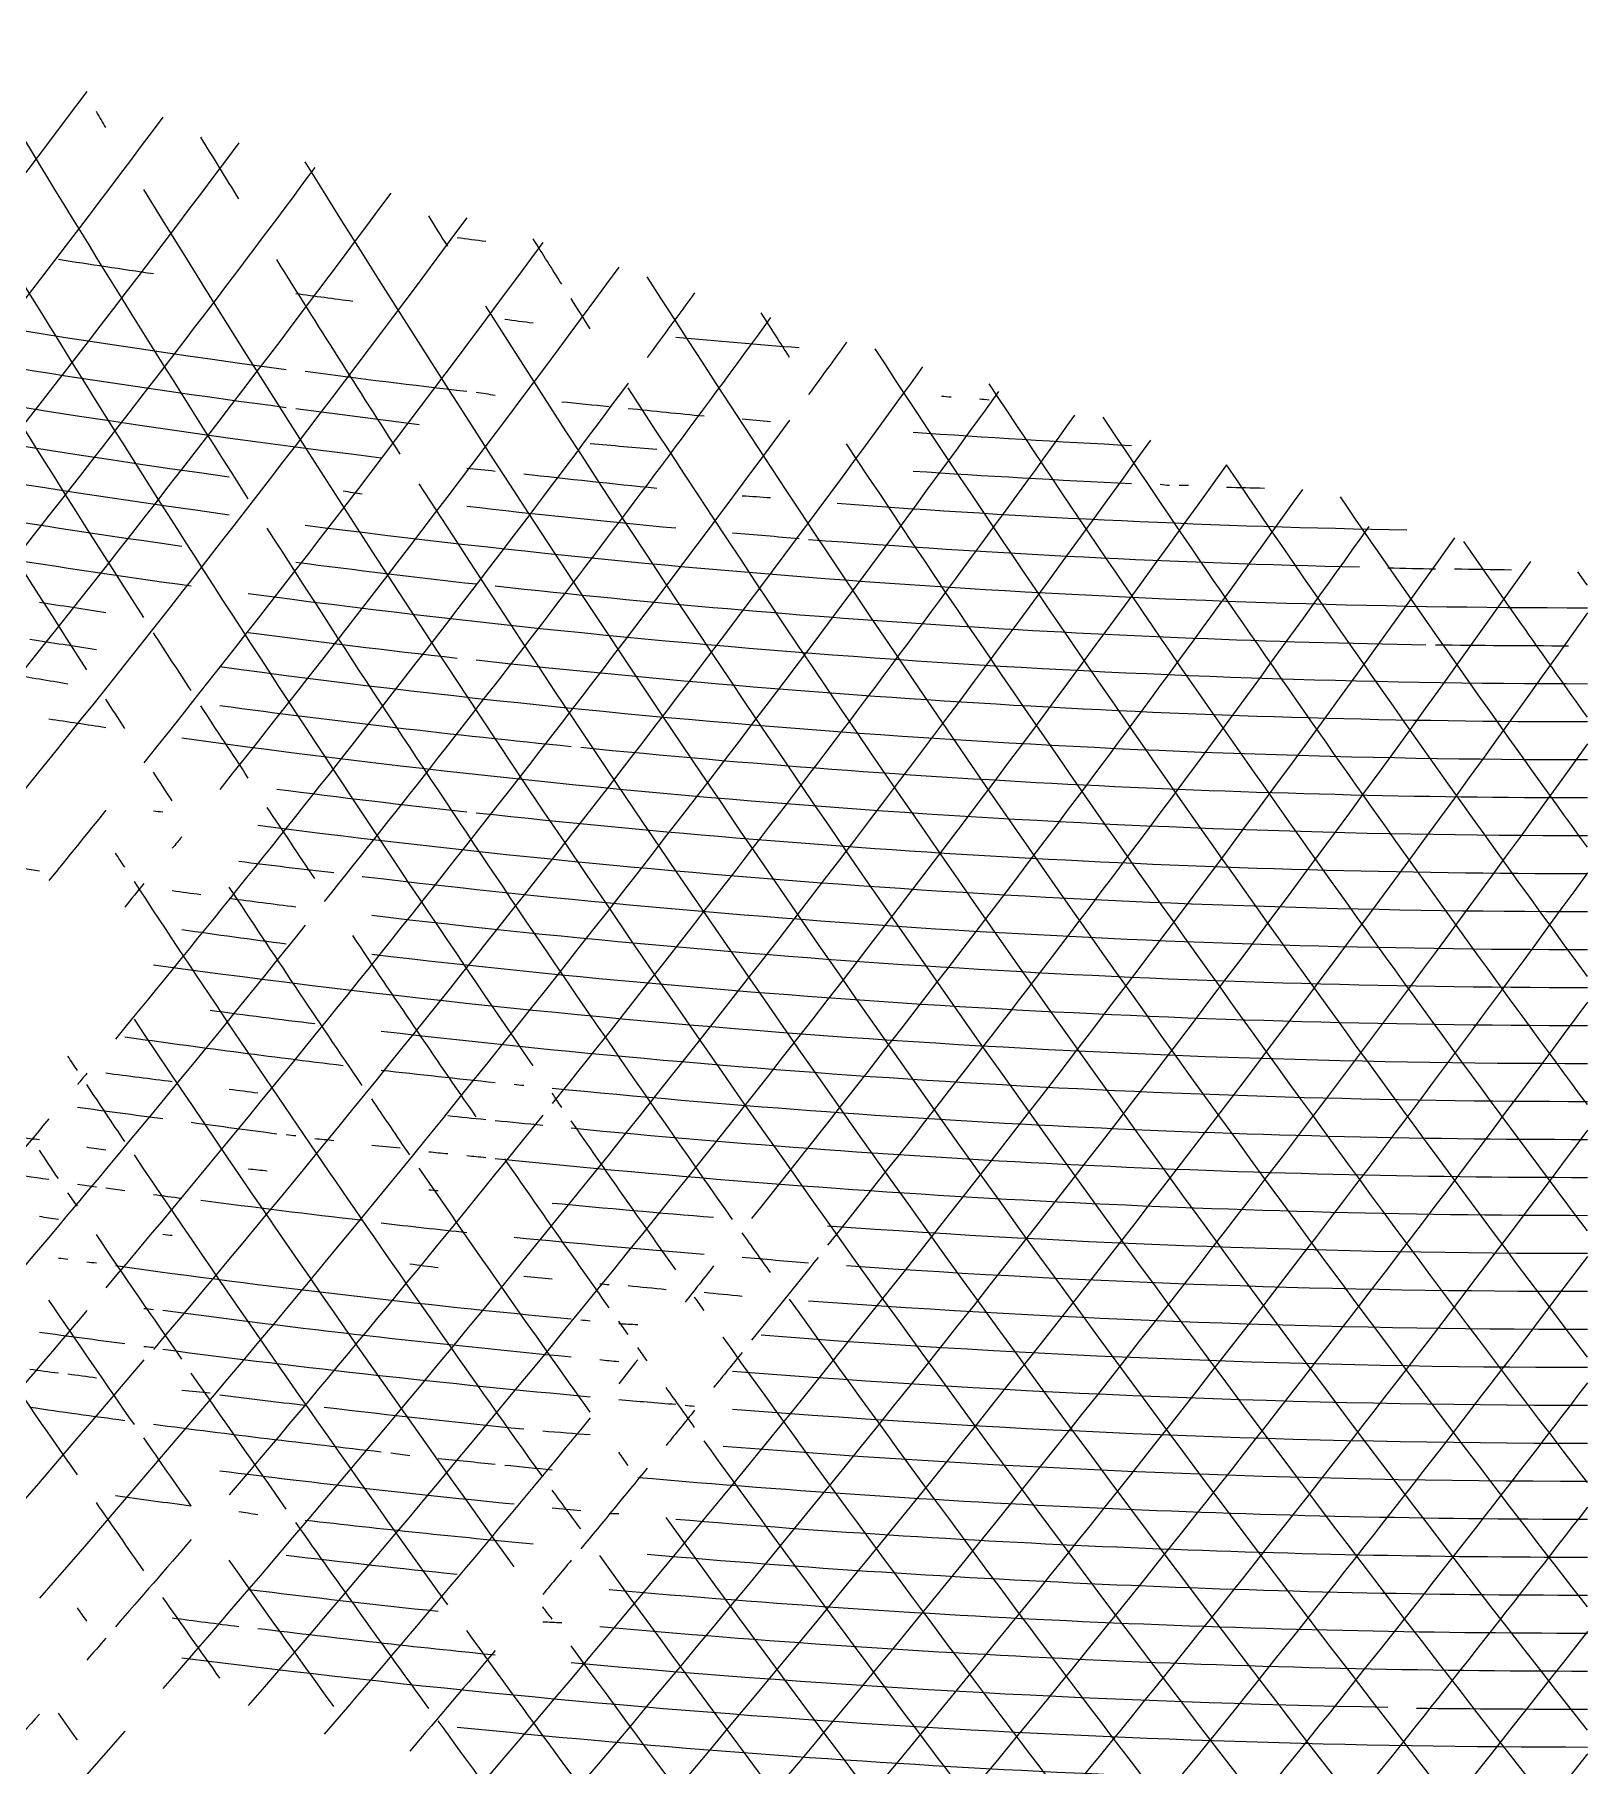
# Model space of a CAD drawing. Extents: x 0.1 to 49.9, y 0.1 to 33.5.
# Drawn here: x 33.58 to 49.95, y 15.28 to 33.52 of the extents above; entities that cross this region are included whole.
import ezdxf

# ---------------------------------------------------------------- set-up
doc = ezdxf.new("R2010")
doc.units = 0
doc.layers.get('0').update_dxf_attribs({"linetype": 'CONTINUOUS'})

msp = doc.modelspace()

# ---------------------------------------------------------------- linework, layer by layer
at = {"color": 1}
for points in [[(35.635127, 28.458583), (28.542876, 29.430263), (21.567163, 31.117178), (14.814603, 33.493546)], [(35.635127, 28.858978), (28.9623, 29.778523), (22.392644, 31.333789), (16.015788, 33.503556)], [(37.236706, 29.059175), (30.434083, 29.892295), (23.729039, 31.387519), (17.216972, 33.523576)], [(36.235719, 29.990093), (30.711775, 30.727651), (25.25568, 31.905899), (19.919636, 33.513566)], [(34.734239, 27.377517), (33.463858, 29.357173), (32.229109, 31.359469), (31.030588, 33.383438)], [(35.835325, 28.62875), (34.880531, 30.124083), (33.946189, 31.632377), (33.032562, 33.153211)], [(34.133647, 32.922984), (29.732247, 27.053849), (24.950613, 21.479734), (19.819537, 16.236535)], [(34.133647, 26.826974), (32.863514, 28.803412), (31.628767, 30.802367), (30.429996, 32.822885)], [(34.333845, 32.542609), (34.300449, 32.599314), (34.267083, 32.656037), (34.233746, 32.712776)], [(34.934437, 32.652717), (32.5128, 29.412689), (29.975325, 26.260877), (27.326937, 23.203403)], [(35.735226, 32.382451), (34.338719, 30.511163), (32.903665, 28.668953), (31.430983, 26.857004)], [(35.735226, 31.791869), (35.601333, 32.008485), (35.467868, 32.225366), (35.334831, 32.44251)], [(36.536015, 32.122194), (34.856339, 29.860597), (33.12076, 27.641059), (31.330884, 25.465633)], [(38.838285, 22.65286), (36.676427, 25.794888), (34.606838, 28.999413), (32.632167, 32.262332)], [(49.949237, 13.073417), (45.061575, 19.163188), (40.548805, 25.54458), (36.435917, 32.182254)], [(37.336805, 31.851928), (35.972087, 30.008792), (34.570422, 28.193302), (33.13266, 26.40656)], [(49.949237, 10.530911), (44.402011, 17.300269), (39.318756, 24.436892), (34.734239, 31.891967)], [(38.137594, 31.591671), (35.412541, 27.901293), (32.540744, 24.321564), (29.529108, 20.861094)], [(37.937397, 31.291375), (37.870559, 31.398082), (37.803827, 31.504854), (37.737199, 31.611691)], [(38.938383, 31.331415), (37.57376, 29.475065), (36.172098, 27.646229), (34.734239, 25.846008)], [(38.337791, 31.341425), (38.237673, 31.354624), (38.137574, 31.36797), (38.037495, 31.381464)], [(39.138581, 30.890981), (39.038245, 31.05099), (38.938146, 31.211148), (38.838285, 31.371454)], [(34.834338, 31.001089), (34.500433, 31.04951), (34.166767, 31.09956), (33.833351, 31.151237)], [(39.739173, 31.071158), (38.374597, 29.2082), (36.972936, 27.372691), (35.535029, 25.565731)], [(37.436903, 29.099214), (36.99885, 29.78049), (36.56508, 30.464511), (36.135621, 31.151237)], [(49.949237, 16.947235), (46.436526, 21.470259), (43.1299, 26.149636), (40.039469, 30.97106)], [(36.93641, 30.710803), (36.736135, 30.736911), (36.535937, 30.763604), (36.335818, 30.790882)], [(49.949237, 14.35468), (45.797545, 19.584205), (41.921785, 25.026975), (38.337791, 30.660754)], [(39.438877, 30.420517), (39.372039, 30.527223), (39.305306, 30.633995), (39.238679, 30.740833)], [(40.539962, 30.800892), (40.373682, 30.573597), (40.20685, 30.346706), (40.039469, 30.120221)], [(41.340752, 30.540635), (39.81817, 28.454139), (38.249573, 26.401613), (36.636114, 24.384567)], [(38.838285, 30.480576), (38.738167, 30.493776), (38.638068, 30.507123), (38.537989, 30.520616)], [(41.540949, 30.120221), (41.440619, 30.276895), (41.34052, 30.433716), (41.240653, 30.590685)], [(36.235719, 29.589698), (34.460423, 29.824646), (32.691433, 30.105014), (30.93049, 30.430527)], [(41.641048, 30.22032), (41.20706, 30.254291), (40.77329, 30.290994), (40.339765, 30.330428)], [(42.141541, 30.280379), (42.008432, 30.096606), (41.874966, 29.913091), (41.741146, 29.729836)], [(49.949237, 19.579831), (47.325213, 23.035896), (44.821255, 26.5815), (42.441837, 30.21031)], [(42.94233, 30.020122), (40.369298, 26.4672), (37.664757, 23.011398), (34.834338, 19.65991)], [(38.137594, 29.759866), (37.569803, 29.82528), (37.002558, 29.895352), (36.435917, 29.970073)], [(43.74312, 29.759866), (40.569268, 25.366792), (37.195739, 21.121491), (33.633154, 17.037324)], [(39.839272, 29.849954), (38.095893, 27.499302), (36.293545, 25.192963), (34.433943, 22.933136)], [(38.43789, 29.719826), (38.371148, 29.729771), (38.304415, 29.739781), (38.237693, 29.749856)], [(49.949237, 15.645952), (46.366046, 20.207951), (42.99256, 24.930832), (39.839272, 29.799905)], [(49.949237, 20.911143), (47.760966, 23.825584), (45.658003, 26.803113), (43.643021, 29.839945)], [(37.637101, 29.409521), (37.202989, 29.463529), (36.76922, 29.520253), (36.335818, 29.579688)], [(39.639074, 29.599708), (39.472203, 29.615989), (39.305372, 29.632672), (39.138581, 29.649757)], [(40.640061, 29.499609), (40.373029, 29.525274), (40.106098, 29.551967), (39.839272, 29.579688)], [(43.242626, 29.699806), (43.209259, 29.703127), (43.175892, 29.706464), (43.142528, 29.709817)], [(43.643021, 29.669777), (43.609653, 29.673097), (43.576287, 29.676434), (43.542922, 29.679787)], [(41.540949, 29.45957), (39.240304, 26.331122), (36.836617, 23.279774), (34.333845, 20.310551)], [(44.543909, 29.509619), (42.770913, 27.044045), (40.935171, 24.624203), (39.038482, 22.252465)], [(41.340752, 29.43955), (41.240639, 29.449415), (41.14054, 29.459425), (41.040456, 29.46958)], [(49.949237, 22.242455), (48.190528, 24.617488), (46.488373, 27.033881), (44.844205, 29.489599)], [(45.344698, 29.249362), (42.082342, 24.701339), (38.608437, 20.308853), (34.934437, 16.086387)], [(40.139568, 29.149264), (39.905938, 29.168501), (39.672373, 29.18852), (39.438877, 29.209323)], [(49.949237, 18.258528), (47.217841, 21.815203), (44.613634, 25.467771), (42.141541, 29.209323)], [(45.144501, 29.189303), (44.376586, 29.227545), (43.609116, 29.274261), (42.842232, 29.329441)], [(35.134634, 28.128257), (33.628107, 28.339633), (32.126283, 28.583262), (30.630194, 28.858978)], [(46.145488, 28.989106), (42.912753, 24.471183), (39.47234, 20.105533), (35.835325, 15.906209)], [(38.43789, 28.919037), (38.337777, 28.928903), (38.237678, 28.938913), (38.137594, 28.949066)], [(40.139568, 28.738859), (39.672111, 28.785782), (39.204973, 28.835832), (38.738186, 28.889007)], [(45.144501, 28.788909), (44.376624, 28.823849), (43.609155, 28.867227), (42.842232, 28.919037)], [(49.949237, 23.593788), (48.649535, 25.369606), (47.381419, 27.168328), (46.145488, 28.989106)], [(37.036509, 28.6788), (36.969767, 28.688746), (36.903034, 28.698756), (36.836311, 28.70883)], [(49.949237, 11.792153), (45.540564, 17.230703), (41.430467, 22.904642), (37.637101, 28.788909)], [(41.340752, 28.638761), (41.240643, 28.645291), (41.140545, 28.651964), (41.040456, 28.65878)], [(46.946277, 28.728849), (45.079746, 26.115149), (43.143816, 23.551711), (41.140554, 21.041271)], [(45.544896, 28.768889), (45.511528, 28.772209), (45.478162, 28.775546), (45.444797, 28.778899)], [(45.745093, 28.768889), (45.711727, 28.768873), (45.678361, 28.768873), (45.644994, 28.768889)], [(46.545883, 28.738859), (46.412411, 28.741941), (46.278946, 28.745278), (46.145488, 28.748869)], [(40.339765, 28.318445), (39.604924, 28.387497), (38.870827, 28.464243), (38.137594, 28.548672)], [(48.047363, 28.298425), (46.04313, 28.334667), (44.04034, 28.42813), (42.041442, 28.578701)], [(49.949237, 24.95513), (49.066743, 26.175725), (48.199156, 27.40703), (47.346672, 28.64877)], [(35.234733, 27.707843), (33.694683, 27.921241), (32.159471, 28.16821), (30.630194, 28.448573)], [(40.940357, 21.031261), (39.2509, 23.423184), (37.61554, 25.852861), (36.035522, 28.318445)], [(49.949237, 27.477616), (45.430849, 27.479878), (40.91722, 27.770757), (36.435917, 28.348474)], [(47.646968, 28.338465), (45.811475, 25.763335), (43.90895, 23.236648), (41.941344, 20.760995)], [(48.547856, 28.218346), (41.324358, 18.033325), (33.072888, 8.617928), (23.923583, 0.120648)], [(41.641048, 28.208336), (41.407418, 28.227579), (41.173853, 28.247599), (40.940357, 28.268395)], [(47.546869, 27.90804), (45.609333, 27.951562), (43.67336, 28.04836), (41.741146, 28.198326)], [(49.949237, 26.326481), (49.511696, 26.941091), (49.077927, 27.558378), (48.647955, 28.178306)], [(38.237693, 27.727862), (37.603057, 27.798902), (36.969073, 27.875647), (36.335818, 27.95809)], [(49.348645, 27.968099), (45.99795, 23.229664), (42.423724, 18.653318), (38.638087, 14.254581)], [(48.347659, 27.888021), (48.18082, 27.890962), (48.013988, 27.894299), (47.847165, 27.89803)], [(49.148448, 27.87801), (48.948242, 27.880778), (48.748043, 27.884115), (48.547856, 27.888021)], [(49.949237, 27.717853), (49.915849, 27.76455), (49.882483, 27.811263), (49.849139, 27.857991)], [(49.949237, 26.676826), (45.228765, 26.681853), (40.513808, 26.999528), (35.835325, 27.627764)], [(48.24756, 27.087231), (44.969861, 27.143023), (41.696486, 27.350114), (38.43789, 27.707843)], [(34.333845, 27.427566), (34.10016, 27.463497), (33.866595, 27.5002), (33.633154, 27.537675)], [(49.949237, 27.427566), (46.656582, 22.775939), (43.149339, 18.279987), (39.438877, 13.954285)], [(35.234733, 26.606758), (35.10089, 26.810044), (34.967425, 27.013578), (34.834338, 27.217359)], [(38.037495, 26.947093), (37.302527, 27.029591), (36.568431, 27.119684), (35.835325, 27.217359)], [(34.233746, 27.037181), (34.000062, 27.073115), (33.766497, 27.109818), (33.533055, 27.14729)], [(49.74904, 27.077221), (49.281896, 27.077484), (48.814759, 27.080821), (48.347659, 27.087231)], [(49.949237, 25.876037), (45.127961, 25.880044), (40.312394, 26.20777), (35.535029, 26.857004)], [(49.949237, 26.276432), (46.036446, 26.279625), (42.126759, 26.49683), (38.237693, 26.927073)], [(33.93345, 26.676826), (33.733159, 26.709629), (33.532961, 26.742995), (33.332858, 26.776925)], [(34.534042, 26.206363), (34.467213, 26.309736), (34.40048, 26.413171), (34.333845, 26.516669)], [(34.333845, 26.216373), (34.133564, 26.245842), (33.933365, 26.275872), (33.733253, 26.306462)], [(35.835325, 25.685849), (35.667906, 25.939046), (35.501075, 26.19263), (35.334831, 26.4466)], [(39.238679, 26.016175), (38.001747, 26.138348), (36.767013, 26.281844), (35.535029, 26.4466)], [(49.949237, 25.075248), (44.993286, 25.080195), (40.043495, 25.424674), (35.134634, 26.106264)], [(49.949237, 25.475642), (46.405861, 25.478489), (42.864766, 25.655543), (39.338778, 26.006166)], [(49.949237, 26.046205), (46.890422, 21.779262), (43.650953, 17.644764), (40.239666, 13.653989)], [(35.034535, 25.445613), (34.967711, 25.545651), (34.900979, 25.64575), (34.834338, 25.745909)], [(38.137594, 25.325494), (37.469543, 25.399394), (36.80219, 25.479476), (36.135621, 25.565731)], [(36.536015, 24.624804), (36.36861, 24.874667), (36.201779, 25.124914), (36.035522, 25.375544)], [(34.333845, 25.345515), (34.13433, 25.098052), (33.934132, 24.851141), (33.733253, 24.604784)], [(34.934437, 25.325494), (34.901069, 25.328816), (34.867703, 25.332152), (34.834338, 25.335504)], [(49.949237, 24.274458), (45.26327, 24.277394), (40.582341, 24.581655), (35.935423, 25.185356)], [(49.949237, 24.674853), (46.036716, 24.677872), (42.127199, 24.891726), (38.237693, 25.315485)], [(35.134634, 25.065238), (35.101286, 25.025184), (35.06792, 24.985144), (35.034535, 24.94512)], [(33.633154, 24.704883), (33.065232, 24.790532), (32.497989, 24.880624), (31.931476, 24.975149)], [(34.534042, 24.744922), (34.500653, 24.794957), (34.467287, 24.845006), (34.433943, 24.89507)], [(36.736213, 24.684863), (36.402368, 24.723369), (36.068702, 24.763409), (35.735226, 24.804982)], [(49.949237, 23.874064), (45.633581, 23.876782), (41.321845, 24.134149), (37.036509, 24.644824)], [(49.949237, 24.684863), (47.097285, 20.754584), (44.092007, 16.93788), (40.940357, 13.243584)], [(34.734239, 24.574754), (34.667584, 24.491277), (34.600851, 24.407861), (34.534042, 24.324508)], [(38.938383, 18.318588), (37.463599, 20.382909), (36.028587, 22.475357), (34.634141, 24.594774)], [(35.334831, 24.454636), (35.234714, 24.467845), (35.134616, 24.481192), (35.034535, 24.494676)], [(37.036509, 22.442653), (36.564938, 23.13702), (36.097802, 23.834388), (35.635127, 24.534715)], [(36.335818, 24.324508), (36.102159, 24.353788), (35.868594, 24.383818), (35.635127, 24.414597)], [(36.435917, 24.13432), (35.290337, 22.704675), (34.122375, 21.293109), (32.932463, 19.900145)], [(49.949237, 23.473669), (45.667202, 23.4779), (41.389058, 23.731914), (37.136607, 24.234419)], [(36.235719, 23.934123), (35.868442, 23.982326), (35.501408, 24.032376), (35.134634, 24.084271)], [(38.237693, 22.112327), (37.800187, 22.747065), (37.366419, 23.384371), (36.93641, 24.024212)], [(49.949237, 23.073274), (45.667423, 23.075089), (41.389333, 23.325758), (37.136607, 23.824014)], [(49.949237, 22.67288), (44.893098, 22.674953), (39.843019, 23.022773), (34.834338, 23.713906)], [(36.536015, 23.093294), (36.168756, 23.138177), (35.801723, 23.18489), (35.43493, 23.233432)], [(49.949237, 23.323521), (47.336884, 19.770664), (44.599126, 16.311741), (41.741146, 12.953299)], [(38.638087, 17.367651), (37.269544, 19.269162), (35.934687, 21.194693), (34.634141, 23.143343)], [(49.949237, 22.272485), (45.701064, 22.276604), (41.456609, 22.523918), (37.236706, 23.013215)], [(36.836311, 22.65286), (36.067869, 22.744981), (35.300404, 22.845085), (34.534042, 22.953156)], [(34.033549, 22.602811), (34.00016, 22.652845), (33.966793, 22.702894), (33.93345, 22.752959)], [(34.133647, 22.572781), (34.100299, 22.532727), (34.066933, 22.492687), (34.033549, 22.452663)], [(34.534042, 21.852071), (34.400215, 22.052027), (34.26675, 22.252224), (34.133647, 22.452663)], [(35.034535, 22.482692), (34.800878, 22.511986), (34.567313, 22.542016), (34.333845, 22.572781)], [(38.43789, 22.472682), (38.037264, 22.513893), (37.636863, 22.55727), (37.236706, 22.602811)], [(38.738186, 22.442653), (38.704818, 22.445974), (38.671452, 22.449311), (38.638087, 22.452663)], [(35.935423, 22.362574), (35.835307, 22.375785), (35.735208, 22.389132), (35.635127, 22.402613)], [(37.537002, 21.711932), (37.403181, 21.908552), (37.269716, 22.105413), (37.136607, 22.302515)], [(49.949237, 21.87209), (46.30568, 21.874226), (42.664409, 22.05462), (39.038482, 22.412623)], [(39.138581, 22.212426), (39.105192, 22.26246), (39.071825, 22.312509), (39.038482, 22.362574)], [(33.733253, 22.092307), (33.401365, 21.693761), (33.0677, 21.296699), (32.732266, 20.901133)], [(34.934437, 22.092307), (34.63398, 22.131134), (34.333682, 22.171174), (34.033549, 22.212426)], [(38.938383, 22.132347), (37.856798, 20.781729), (36.755596, 19.446939), (35.635127, 18.1284)], [(38.337791, 22.082298), (38.204303, 22.095404), (38.070838, 22.108751), (37.937397, 22.122337)], [(36.135621, 21.932149), (35.835164, 21.970976), (35.534866, 22.011016), (35.234733, 22.052268)], [(36.335818, 21.91213), (36.30245, 21.915451), (36.269084, 21.918788), (36.235719, 21.92214)], [(38.938383, 22.022238), (38.771515, 22.038547), (38.604684, 22.05523), (38.43789, 22.072288)], [(40.339765, 20.500737), (39.970172, 21.022786), (39.603139, 21.546642), (39.238679, 22.072288)], [(49.949237, 21.471696), (46.372793, 21.474262), (42.798519, 21.647965), (39.238679, 21.992209)], [(49.949237, 21.972189), (47.579673, 18.787963), (45.10932, 15.679993), (42.541936, 12.653003)], [(33.633154, 21.87209), (33.566415, 21.878704), (33.499683, 21.885377), (33.432956, 21.89211)], [(33.833351, 21.461686), (33.766529, 21.561724), (33.699796, 21.661823), (33.633154, 21.761982)], [(34.333845, 21.761982), (34.267103, 21.771932), (34.200371, 21.781942), (34.133647, 21.792011)], [(36.736213, 21.86208), (36.669474, 21.868694), (36.602742, 21.875367), (36.536015, 21.8821)], [(37.436903, 21.782001), (37.336791, 21.791877), (37.236693, 21.801887), (37.136607, 21.812031)], [(37.937397, 21.721942), (37.870658, 21.728556), (37.803926, 21.735229), (37.737199, 21.741962)], [(37.937397, 16.967256), (36.813486, 18.532801), (35.712285, 20.114525), (34.634141, 21.711932)], [(36.035522, 21.541765), (35.968784, 21.548378), (35.902051, 21.555052), (35.835325, 21.561784)], [(39.438877, 18.999257), (38.831472, 19.851978), (38.230861, 20.709517), (37.637101, 21.571794)], [(38.337791, 21.681903), (38.271053, 21.688516), (38.204321, 21.69519), (38.137594, 21.701923)], [(49.949237, 21.071301), (46.10438, 21.074677), (42.262223, 21.275137), (38.43789, 21.671893)], [(39.639074, 20.100343), (39.269491, 20.622398), (38.902458, 21.146255), (38.537989, 21.671893)], [(33.733253, 21.451676), (33.56637, 21.47466), (33.399538, 21.498017), (33.232759, 21.521745)], [(34.233746, 21.371597), (34.167004, 21.381547), (34.100272, 21.391557), (34.033549, 21.401627)], [(34.534042, 21.331557), (34.467301, 21.341508), (34.400568, 21.351518), (34.333845, 21.361587)], [(34.033549, 21.1714), (34.000162, 21.218098), (33.966796, 21.264811), (33.93345, 21.311538)], [(35.134634, 21.251479), (35.034517, 21.264691), (34.934419, 21.278038), (34.834338, 21.291518)], [(37.036509, 21.021252), (36.468761, 21.087028), (35.901519, 21.157099), (35.334831, 21.231459)], [(37.837298, 21.331557), (37.80393, 21.334879), (37.770564, 21.338216), (37.737199, 21.341567)], [(40.74016, 21.051281), (40.172563, 21.097039), (39.605321, 21.14709), (39.038482, 21.201429)], [(33.833351, 21.031261), (33.76661, 21.041212), (33.699877, 21.051222), (33.633154, 21.061291)], [(38.137594, 20.891123), (37.837166, 20.923288), (37.536867, 20.956655), (37.236706, 20.991222)], [(35.134634, 19.559811), (34.832606, 19.995716), (34.532307, 20.432817), (34.233746, 20.871104)], [(35.034535, 20.861094), (35.001168, 20.864416), (34.967801, 20.867752), (34.934437, 20.871104)], [(40.640061, 20.660896), (39.972217, 20.715035), (39.304866, 20.775097), (38.638087, 20.841074)], [(41.340752, 20.47071), (41.240467, 20.610715), (41.140369, 20.750853), (41.040456, 20.891123)], [(49.949237, 20.670907), (47.277346, 20.672891), (44.606366, 20.769713), (41.941344, 20.961192)], [(33.93345, 20.610847), (33.900082, 20.614169), (33.866716, 20.617506), (33.833351, 20.620858)], [(41.741146, 20.570809), (41.507521, 20.590103), (41.273956, 20.610123), (41.040456, 20.630867)], [(41.841245, 20.630867), (41.608576, 20.339862), (41.375012, 20.049574), (41.140554, 19.760008)], [(49.949237, 20.640877), (47.794285, 17.778037), (45.557832, 14.977464), (43.242626, 12.242597)], [(34.233746, 20.570809), (34.200378, 20.57413), (34.167012, 20.577467), (34.133647, 20.580818)], [(39.238679, 19.980225), (37.63332, 20.133105), (36.031381, 20.319998), (34.433943, 20.540778)], [(37.837298, 20.520759), (37.737182, 20.533972), (37.637083, 20.547318), (37.537002, 20.560798)], [(40.74016, 20.540778), (40.640231, 20.413852), (40.540132, 20.28706), (40.439864, 20.160403)], [(49.949237, 20.270513), (47.344339, 20.27083), (44.740226, 20.360972), (42.141541, 20.540778)], [(39.038482, 20.400639), (38.93837, 20.410516), (38.838271, 20.420526), (38.738186, 20.430669)], [(39.639074, 20.340581), (39.605706, 20.343902), (39.57234, 20.347239), (39.538975, 20.35059)], [(40.239666, 20.290531), (40.106178, 20.303642), (39.972713, 20.316988), (39.839272, 20.330571)], [(41.040456, 20.220463), (40.906967, 20.233573), (40.773502, 20.246919), (40.640061, 20.260502)], [(34.634141, 18.869131), (34.332119, 19.305041), (34.031821, 19.742141), (33.733253, 20.180423)], [(34.834338, 20.080324), (34.80097, 20.083646), (34.767604, 20.086983), (34.734239, 20.090334)], [(40.640061, 20.070315), (40.606674, 20.117013), (40.573308, 20.163725), (40.539962, 20.210452)], [(48.447757, 11.101473), (46.057279, 14.063071), (43.754023, 17.094023), (41.540949, 20.190433)], [(49.949237, 19.870118), (47.210483, 19.871338), (44.472668, 19.971502), (41.741146, 20.170414)], [(34.133647, 20.070315), (33.407767, 19.212457), (32.673676, 18.361579), (31.931476, 17.517799)], [(39.238679, 19.579831), (37.800967, 19.71617), (36.365963, 19.879694), (34.934437, 20.070315)], [(39.438877, 19.960206), (39.405509, 19.963528), (39.372143, 19.966865), (39.338778, 19.970217)], [(39.839272, 19.820069), (39.805885, 19.866766), (39.772519, 19.913479), (39.739173, 19.960206)], [(39.93937, 19.920167), (39.872635, 19.923445), (39.805902, 19.926782), (39.739173, 19.930177)], [(34.033549, 18.338607), (33.697779, 18.82096), (33.364113, 19.304775), (33.032562, 19.790038)], [(34.534042, 19.71997), (34.233589, 19.758821), (33.93329, 19.798861), (33.633154, 19.840087)], [(47.046376, 11.571937), (44.905974, 14.256416), (42.836552, 16.996731), (40.840258, 19.790038)], [(49.949237, 19.469723), (47.043101, 19.472235), (44.138122, 19.585762), (41.240653, 19.810058)], [(34.734239, 19.5498), (28.840268, 12.579726), (22.414693, 6.077178), (15.515294, 0.10063)], [(34.834338, 19.679929), (34.80097, 19.683251), (34.767604, 19.686588), (34.734239, 19.689939)], [(39.438877, 19.159416), (37.934253, 19.296619), (36.43248, 19.463483), (34.934437, 19.65991)], [(39.739173, 19.529781), (39.672435, 19.536396), (39.605702, 19.543069), (39.538975, 19.5498)], [(39.93937, 19.5498), (39.872712, 19.466325), (39.805979, 19.38291), (39.739173, 19.299553)], [(40.039469, 19.539791), (40.006082, 19.586489), (39.972716, 19.633202), (39.93937, 19.679929)], [(41.040456, 19.62988), (40.940519, 19.506293), (40.84042, 19.382838), (40.74016, 19.259515)], [(33.833351, 19.409663), (33.733235, 19.422878), (33.633136, 19.436224), (33.533055, 19.449701)], [(34.233746, 19.359614), (34.13363, 19.372828), (34.033531, 19.386174), (33.93345, 19.399652)], [(36.235719, 17.978252), (35.899981, 18.453934), (35.566316, 18.931076), (35.234733, 19.409663)], [(49.949237, 19.069328), (46.942711, 19.071136), (43.937422, 19.191347), (40.940357, 19.429683)], [(35.43493, 19.199455), (35.334818, 19.209334), (35.234719, 19.219344), (35.134634, 19.229485)], [(36.435917, 19.069328), (36.135477, 19.104849), (35.835179, 19.141552), (35.535029, 19.179436)], [(40.539962, 18.839101), (40.439679, 18.979107), (40.339581, 19.119245), (40.239666, 19.259515)], [(49.949237, 19.309564), (48.042291, 16.808281), (46.073068, 14.355096), (44.043416, 11.952312)], [(34.534042, 18.90917), (34.200177, 18.954424), (33.866512, 19.001137), (33.533055, 19.049307)], [(38.738186, 18.819082), (38.036806, 18.889397), (37.336086, 18.966142), (36.636114, 19.049307)], [(40.339765, 19.079337), (40.139524, 19.095495), (39.939326, 19.112179), (39.739173, 19.129387)], [(40.539962, 19.019279), (40.440026, 18.895692), (40.339927, 18.772236), (40.239666, 18.648912)], [(40.539962, 19.059318), (40.506595, 19.06264), (40.473228, 19.065977), (40.439864, 19.069328)], [(49.949237, 18.668934), (46.942719, 18.671154), (43.937447, 18.791365), (40.940357, 19.029288)], [(37.236706, 18.578844), (36.434927, 18.66723), (35.634094, 18.763998), (34.834338, 18.869131)], [(39.438877, 18.939199), (38.518055, 17.816878), (37.583733, 16.705702), (36.636114, 15.605913)], [(39.438877, 18.759022), (39.272017, 18.772005), (39.105185, 18.785351), (38.938383, 18.79906)], [(35.234733, 18.008282), (35.067378, 18.248155), (34.900547, 18.488392), (34.734239, 18.728992)], [(45.644994, 12.052411), (43.929982, 14.232372), (42.261298, 16.448386), (40.640061, 18.698961)], [(49.949237, 18.268539), (46.909216, 18.271875), (43.870516, 18.395426), (40.840258, 18.638903)], [(37.537002, 18.538805), (37.470261, 18.548756), (37.403528, 18.558767), (37.336805, 18.568835)], [(38.43789, 18.448715), (38.237641, 18.468213), (38.037443, 18.488233), (37.837298, 18.508775)], [(39.038482, 18.388657), (38.871615, 18.404977), (38.704783, 18.42166), (38.537989, 18.438706)], [(39.839272, 18.438706), (39.805885, 18.485404), (39.772519, 18.532117), (39.739173, 18.578844)], [(38.638087, 18.028301), (37.602211, 18.131168), (36.567764, 18.247961), (35.535029, 18.378647)], [(40.039469, 18.408676), (39.806768, 18.124354), (39.573203, 17.84074), (39.338778, 17.557838)], [(49.949237, 17.868144), (46.607821, 17.870362), (43.268068, 18.01731), (39.93937, 18.308578)], [(35.234733, 18.008282), (34.967676, 18.044059), (34.700745, 18.080762), (34.433943, 18.118391)], [(39.338778, 17.768046), (39.238504, 17.904718), (39.138405, 18.04152), (39.038482, 18.178449)], [(34.734239, 17.327611), (34.566887, 17.567485), (34.400056, 17.807722), (34.233746, 18.04832)], [(35.935423, 17.918194), (35.868682, 17.928145), (35.80195, 17.938154), (35.735226, 17.948221)], [(39.338778, 17.958232), (39.238667, 17.968112), (39.138568, 17.978122), (39.038482, 17.988262)], [(39.739173, 17.928203), (39.705807, 17.928188), (39.67244, 17.928188), (39.639074, 17.928203)], [(44.44381, 12.282638), (43.009374, 14.126125), (41.607771, 15.994927), (40.239666, 17.888163)], [(49.949237, 17.998271), (48.293134, 15.849873), (46.591064, 13.737304), (44.844205, 11.662027)], [(37.737199, 15.87618), (37.266146, 16.527345), (36.799011, 17.181334), (36.335818, 17.838114)], [(38.838285, 17.607887), (38.036652, 17.683), (37.23582, 17.76642), (36.435917, 17.858134)], [(49.949237, 17.46775), (46.741925, 17.468441), (43.536018, 17.60202), (40.339765, 17.868144)], [(35.234733, 17.657936), (34.968855, 17.350054), (34.701923, 17.043083), (34.433943, 16.737028)], [(36.736213, 15.896199), (36.36677, 16.40831), (35.999737, 16.922156), (35.635127, 17.437719)], [(38.037495, 17.287571), (37.436395, 17.349646), (36.835785, 17.416381), (36.235719, 17.487768)], [(39.238679, 17.437719), (39.138736, 17.317471), (39.038637, 17.197353), (38.938383, 17.077364)], [(43.042429, 12.79314), (41.851548, 14.340672), (40.683603, 15.905719), (39.538975, 17.487768)], [(49.949237, 17.067355), (46.641369, 17.070094), (43.335118, 17.213699), (40.039469, 17.497777)], [(35.535029, 16.196495), (35.334101, 16.479591), (35.133903, 16.763205), (34.934437, 17.047333)], [(37.837298, 16.897185), (37.169327, 16.968195), (36.501978, 17.04494), (35.835325, 17.127413)], [(49.949237, 16.66696), (46.507414, 16.668611), (43.067342, 16.822245), (39.639074, 17.127413)], [(34.133647, 16.797087), (34.100261, 16.843786), (34.066895, 16.890499), (34.033549, 16.937226)], [(35.735226, 16.737028), (35.501573, 16.766357), (35.268008, 16.796387), (35.034535, 16.827117)], [(39.038482, 16.817108), (39.005098, 16.86047), (38.971732, 16.903845), (38.938383, 16.947235)], [(34.333845, 16.616911), (34.267178, 16.540111), (34.200445, 16.463369), (34.133647, 16.386683)], [(38.43789, 16.436732), (37.602759, 16.521233), (36.768556, 16.614664), (35.935423, 16.71701)], [(40.239666, 13.834167), (39.530507, 14.782194), (38.829789, 15.736505), (38.137594, 16.696988)], [(39.138581, 16.777068), (39.071846, 16.780347), (39.005113, 16.783684), (38.938383, 16.787078)], [(49.949237, 16.266566), (46.473895, 16.269113), (43.000381, 16.426089), (39.538975, 16.737028)], [(49.949237, 16.686979), (48.610444, 14.968597), (47.242227, 13.273342), (45.845192, 11.601967)], [(38.43789, 16.486782), (38.138952, 16.131949), (37.838654, 15.778264), (37.537002, 15.425736)], [(41.641048, 13.303644), (40.829371, 14.373241), (40.028541, 15.451025), (39.238679, 16.536831)], [(49.949237, 15.465776), (44.996192, 15.468493), (40.048222, 15.782756), (35.134634, 16.406703)], [(47.847165, 15.88619), (44.972888, 15.937845), (42.101468, 16.094771), (39.238679, 16.356653)], [(49.949237, 15.866171), (49.348629, 15.864911), (48.748019, 15.868248), (48.147461, 15.876181)], [(33.633154, 15.816122), (33.400372, 15.551836), (33.166808, 15.288242), (32.932463, 15.025341)], [(34.033549, 15.545853), (33.966737, 15.639223), (33.900005, 15.732648), (33.833351, 15.82613)], [(38.838285, 14.3747), (38.50269, 14.830403), (38.169024, 15.287524), (37.837298, 15.746051)], [(34.534042, 15.635943), (29.718296, 10.137596), (24.570257, 4.939413), (19.118846, 0.070599)], [(49.949237, 15.065382), (45.970925, 15.068863), (41.995311, 15.272654), (38.037495, 15.675982)], [(49.949237, 15.395705), (45.752499, 10.069516), (41.275085, 4.970609), (36.536015, 0.120648)]]:
    msp.add_open_spline(points, degree=3, dxfattribs=at)

doc.saveas('drawing.dxf')
